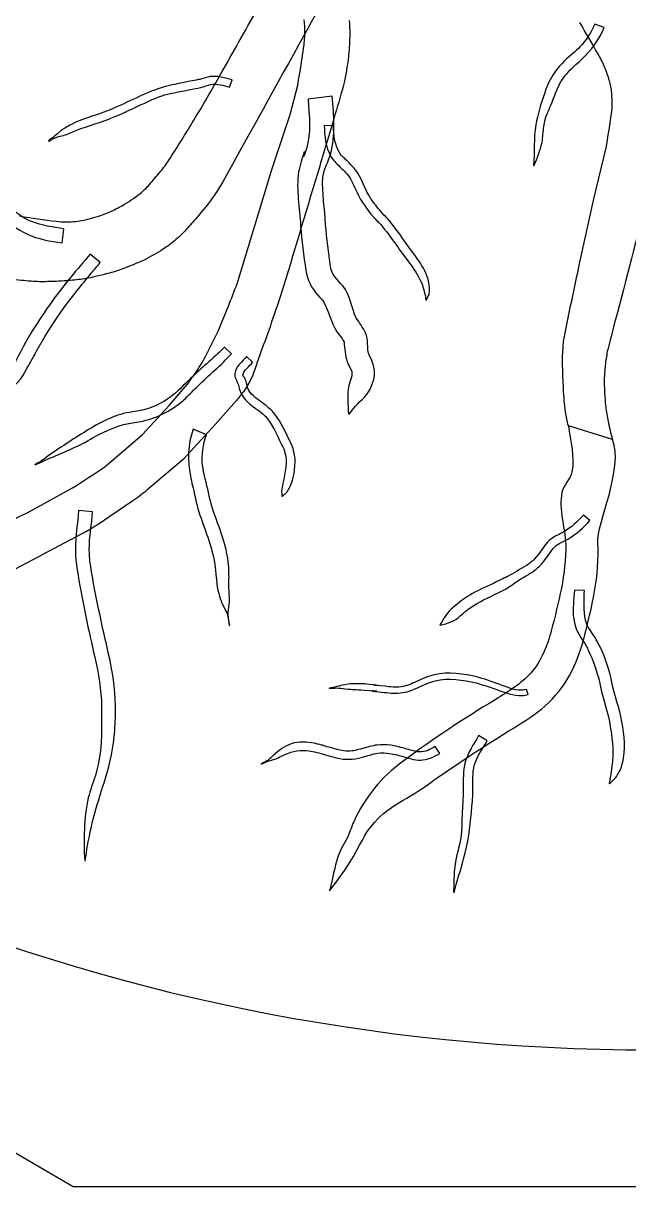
# Model space of a CAD drawing. Extents: x 5.1 to 86.3, y 5.1 to 86.3.
# Drawn here: x 33.89 to 45.26, y 5.13 to 26.99 of the extents above; entities that cross this region are included whole.
import ezdxf

# ---------------------------------------------------------------- set-up
doc = ezdxf.new("R2010")
doc.units = 0
doc.layers.add('View004', color=7, linetype='CONTINUOUS')

msp = doc.modelspace()

# ---------------------------------------------------------------- linework, layer by layer
at = {"layer": 'View004', "color": 1}
for p, q in [((44.802491, 26.906106), (44.626271, 26.967894)), ((44.626271, 26.967894), (44.626275, 26.967878)), ((37.769241, 25.786252), (37.819591, 25.92127)), ((37.819591, 25.92127), (37.819558, 25.921252)), ((38.908799, 25.273269), (39.048331, 25.822487)), ((39.696153, 25.616098), (39.243086, 25.559774)), ((39.243086, 25.559774), (39.24307, 25.559773)), ((38.567393, 24.254987), (38.908799, 25.273269)), ((39.719966, 25.060247), (39.547462, 25.064047)), ((39.547462, 25.064047), (39.547512, 25.064005)), ((34.36852, 24.777312), (34.37194, 24.771992)), ((34.37194, 24.771992), (34.37194, 24.771992)), ((44.605869, 23.686472), (44.837431, 24.648347)), ((43.477549, 24.313687), (43.488045, 24.311559)), ((43.488045, 24.311559), (43.488045, 24.311559)), ((37.909776, 22.092252), (38.567393, 24.254987)), ((34.626736, 22.861185), (34.657106, 23.124861)), ((34.657106, 23.124861), (34.65712, 23.124874)), ((35.152791, 22.648432), (35.152786, 22.648433)), ((35.341075, 22.490913), (35.152791, 22.648432)), ((41.453893, 21.786425), (41.460049, 21.785209)), ((41.460049, 21.785209), (41.460049, 21.785209)), ((37.335323, 20.766705), (37.550557, 21.188267)), ((37.673774, 20.900749), (37.673743, 20.90078)), ((37.806493, 20.779202), (37.673774, 20.900749)), ((38.086033, 20.726542), (38.086039, 20.726558)), ((38.198382, 20.618528), (38.086033, 20.726542)), ((36.634697, 19.807799), (36.971651, 20.202642)), ((36.131494, 19.261549), (36.634697, 19.807799)), ((37.495905, 19.451316), (36.897432, 18.789519)), ((39.999711, 19.650422), (40.016902, 19.645482)), ((40.016902, 19.645482), (40.016902, 19.645482)), ((35.424932, 18.652955), (36.131494, 19.261549)), ((37.084098, 19.360196), (37.084109, 19.360255)), ((37.335004, 19.255922), (37.084098, 19.360196)), ((44.958648, 19.165933), (44.129323, 19.425452)), ((44.958648, 19.165933), (44.129323, 19.425452)), ((34.113883, 18.695762), (34.116847, 18.690138)), ((34.116847, 18.690138), (34.116847, 18.690138)), ((36.897432, 18.789519), (36.217588, 18.213581)), ((34.048917, 17.830611), (34.816338, 18.256627)), ((35.934073, 18.004285), (35.280947, 17.560456)), ((38.750868, 18.105411), (38.756644, 18.102827)), ((38.756644, 18.102827), (38.756644, 18.102827)), ((34.933763, 17.835802), (34.933752, 17.835745)), ((35.192796, 17.811444), (34.933763, 17.835802)), ((44.411256, 17.746128), (44.411291, 17.746137)), ((44.530848, 17.645148), (44.411256, 17.746128)), ((34.992979, 17.392722), (33.214697, 16.454597)), ((44.429953, 16.328971), (44.244671, 16.336951)), ((44.244671, 16.336951), (44.244685, 16.336922)), ((37.760253, 15.676131), (37.770848, 15.677727)), ((37.770848, 15.677727), (37.770848, 15.677727)), ((41.718761, 15.687437), (41.723169, 15.681281)), ((41.723169, 15.681281), (41.723169, 15.681281)), ((39.639492, 14.497335), (39.640095, 14.492015)), ((39.640095, 14.492015), (39.640095, 14.492015)), ((43.343056, 14.471845), (43.343123, 14.471875)), ((43.376306, 14.375116), (43.343056, 14.471845)), ((42.443068, 13.605081), (42.442984, 13.605008)), ((42.605673, 13.506973), (42.443068, 13.605081)), ((41.714331, 13.269971), (41.630792, 13.398978)), ((41.630792, 13.398978), (41.630834, 13.39897)), ((38.358693, 13.071231), (38.361049, 13.066443)), ((38.361049, 13.066443), (38.361049, 13.066443)), ((44.894869, 12.703794), (44.901557, 12.700298)), ((44.901557, 12.700298), (44.901557, 12.700298)), ((35.047587, 11.256238), (35.058303, 11.255836)), ((35.058303, 11.255836), (35.058303, 11.255836)), ((41.975798, 10.664301), (41.983322, 10.663313)), ((41.983322, 10.663313), (41.983322, 10.663313))]:
    msp.add_line(p, q, dxfattribs=at)
at = {"layer": 'View004', "color": 7}
for p, q in [((34.831293, 5.132289), (16.003291, 16.002689)), ((56.571293, 5.132289), (34.831293, 5.132289))]:
    msp.add_line(p, q, dxfattribs=at)
at = {"layer": 'View004', "color": 3}
msp.add_open_spline([(7.701295, 45.701241), (7.701295, 24.714421), (24.714474, 7.701243), (45.701294, 7.701243)], degree=3, dxfattribs=at)
at = {"layer": 'View004', "color": 1}
for points in [[(40.32491, 28.861003), (39.935974, 28.15429), (39.54777, 27.447173), (39.156172, 26.74193)], [(37.60472, 26.032612), (37.834112, 26.432275), (38.057124, 26.83555), (38.283368, 27.236996)], [(39.182618, 26.795613), (39.184062, 26.881285), (39.17517, 26.966805), (39.172038, 27.052395)], [(40.014857, 27.038324), (40.018429, 26.949819), (40.026158, 26.861323), (40.027291, 26.772812)], [(44.68493, 26.415365), (44.571045, 26.611042), (44.457865, 26.807147), (44.342844, 27.002151)], [(44.377218, 26.305846), (44.566415, 26.488993), (44.701332, 26.658953), (44.802491, 26.906106)], [(44.626275, 26.967878), (44.533968, 26.791867), (44.515977, 26.732434), (44.385456, 26.581913)], [(39.156172, 26.74193), (38.651105, 25.829585), (38.145163, 24.917725), (37.639676, 24.005612)], [(39.15699, 26.510819), (39.168808, 26.605417), (39.18223, 26.700085), (39.182618, 26.795613)], [(40.027291, 26.772812), (40.021287, 26.643732), (40.015275, 26.514583), (40.004308, 26.385825)], [(39.048331, 25.822487), (39.087349, 26.051474), (39.125273, 26.280695), (39.15699, 26.510819)], [(44.385456, 26.581913), (44.306651, 26.491031), (44.182805, 26.396962), (44.095959, 26.314242)], [(40.004308, 26.385825), (39.997696, 26.297217), (39.979692, 26.210086), (39.966848, 26.122281)], [(44.095959, 26.314242), (43.948431, 26.173723), (43.96147, 26.177055), (43.837024, 26.013086)], [(44.098952, 26.038016), (44.181184, 26.13538), (44.28628, 26.217819), (44.377218, 26.305846)], [(44.801916, 26.179414), (44.769061, 26.260872), (44.728553, 26.3392), (44.68493, 26.415365)], [(37.097938, 25.164624), (37.271008, 25.451516), (37.439411, 25.741185), (37.60472, 26.032612)], [(39.966848, 26.122281), (39.954969, 26.038558), (39.939191, 25.955546), (39.921103, 25.872956)], [(43.837024, 26.013086), (43.805613, 25.953555), (43.770463, 25.895846), (43.742788, 25.834486)], [(43.996428, 25.895192), (44.030606, 25.942798), (44.061142, 25.993242), (44.098952, 26.038016)], [(44.890685, 25.939325), (44.86451, 26.020565), (44.835638, 26.100962), (44.801916, 26.179414)], [(36.542893, 25.794099), (36.218983, 25.693239), (35.918326, 25.530831), (35.60794, 25.395616)], [(37.140913, 25.91806), (36.941012, 25.880486), (36.741006, 25.840451), (36.542893, 25.794099)], [(37.229018, 25.936939), (37.199887, 25.929643), (37.170285, 25.924353), (37.140913, 25.91806)], [(37.173942, 25.768293), (37.206873, 25.775741), (37.240077, 25.782049), (37.272738, 25.790584)], [(37.402108, 25.983435), (37.358697, 25.977659), (37.272934, 25.947943), (37.229018, 25.936939)], [(37.272738, 25.790584), (37.319143, 25.802713), (37.362884, 25.824959), (37.410092, 25.833387)], [(37.819558, 25.921252), (37.684567, 25.960339), (37.54455, 26.002412), (37.402108, 25.983435)], [(37.410092, 25.833387), (37.531455, 25.85507), (37.653527, 25.816918), (37.769241, 25.786252)], [(39.921103, 25.872956), (39.868755, 25.676331), (39.808912, 25.48181), (39.752906, 25.286212)], [(43.742788, 25.834486), (43.717518, 25.778451), (43.698981, 25.719609), (43.67853, 25.661645)], [(43.799737, 25.444196), (43.863128, 25.595531), (43.91131, 25.75368), (43.996428, 25.895192)], [(44.940016, 25.707863), (44.93386, 25.786931), (44.91106, 25.863086), (44.890685, 25.939325)], [(36.060279, 25.432628), (36.19657, 25.496392), (36.332864, 25.565359), (36.474932, 25.615906)], [(36.474932, 25.615906), (36.508585, 25.627884), (36.543264, 25.636776), (36.577428, 25.647211)], [(36.577428, 25.647211), (36.774771, 25.693738), (36.975309, 25.72776), (37.173942, 25.768293)], [(39.663504, 24.527722), (39.760604, 24.882652), (39.725391, 25.255234), (39.696153, 25.616098)], [(43.67853, 25.661645), (43.611102, 25.470551), (43.556395, 25.274507), (43.51637, 25.076048)], [(44.951728, 25.445456), (44.956668, 25.533178), (44.948764, 25.62066), (44.940016, 25.707863)], [(35.60794, 25.395616), (35.344977, 25.275055), (35.056725, 25.214515), (34.797311, 25.085803)], [(35.669641, 25.255199), (35.927597, 25.369352), (35.814915, 25.31783), (36.060279, 25.432628)], [(39.24307, 25.559773), (39.262557, 25.249693), (39.306477, 24.928022), (39.210337, 24.625372)], [(43.694741, 25.180174), (43.726251, 25.292725), (43.754371, 25.335881), (43.799737, 25.444196)], [(44.927978, 25.19905), (44.938299, 25.280916), (44.952716, 25.362662), (44.951728, 25.445456)], [(34.973002, 25.005458), (35.204617, 25.089809), (35.444397, 25.153197), (35.669641, 25.255199)], [(36.625449, 24.411403), (36.789762, 24.658136), (36.942767, 24.912114), (37.097938, 25.164624)], [(39.752906, 25.286212), (39.656658, 24.956744), (39.559639, 24.627502), (39.460116, 24.299006)], [(43.666393, 25.045215), (43.675847, 25.090199), (43.682338, 25.135908), (43.694741, 25.180174)], [(44.837431, 24.648347), (44.872869, 24.831016), (44.898702, 25.015337), (44.927978, 25.19905)], [(34.685486, 25.023058), (34.497258, 24.899189), (34.66302, 25.015762), (34.481495, 24.864613)], [(34.797311, 25.085803), (34.75903, 25.066811), (34.722762, 25.043965), (34.685486, 25.023058)], [(34.738405, 24.911255), (34.816993, 24.941662), (34.893821, 24.976622), (34.973002, 25.005458)], [(39.547512, 25.064005), (39.547915, 24.864053), (39.570076, 24.661838), (39.672031, 24.485126)], [(39.829913, 24.556171), (39.736779, 24.707797), (39.721049, 24.88696), (39.719966, 25.060247)], [(43.51637, 25.076048), (43.479753, 24.82315), (43.492878, 24.567979), (43.477549, 24.313687)], [(43.653078, 24.901496), (43.65817, 24.949338), (43.661947, 24.997309), (43.666393, 25.045215)], [(34.481495, 24.864613), (34.444909, 24.834175), (34.406171, 24.806412), (34.36852, 24.777312)], [(34.37194, 24.771992), (34.413793, 24.793333), (34.45383, 24.818672), (34.497492, 24.836)], [(34.497492, 24.836), (34.575692, 24.86703), (34.662763, 24.872024), (34.738405, 24.911255)], [(39.210337, 24.625372), (39.07496, 24.199206), (39.264327, 24.885159), (39.11141, 24.390172)], [(43.488045, 24.311559), (43.539132, 24.454935), (43.604912, 24.597167), (43.634777, 24.747137)], [(43.634777, 24.747137), (43.644893, 24.797951), (43.647629, 24.849971), (43.653078, 24.901496)], [(39.518526, 24.094619), (39.54467, 24.252643), (39.621437, 24.373962), (39.663504, 24.527722)], [(39.672031, 24.485126), (39.737535, 24.371596), (39.787686, 24.343881), (39.877745, 24.253511)], [(39.997361, 24.380403), (39.938712, 24.438505), (39.873978, 24.484434), (39.829913, 24.556171)], [(36.467194, 24.194686), (36.523259, 24.264469), (36.578434, 24.335087), (36.625449, 24.411403)], [(39.460116, 24.299006), (39.233864, 23.547847), (39.009689, 22.79606), (38.781195, 22.045578)], [(39.11141, 24.390172), (39.091301, 24.325101), (39.079422, 24.257771), (39.063424, 24.191571)], [(40.096385, 24.27661), (40.063378, 24.311205), (40.031329, 24.34675), (39.997361, 24.380403)], [(40.347463, 23.82127), (40.270209, 23.976726), (40.212685, 24.143149), (40.096385, 24.27661)], [(36.265324, 23.955927), (36.33586, 24.032684), (36.401139, 24.114097), (36.467194, 24.194686)], [(39.063424, 24.191571), (39.013819, 23.85549), (39.087827, 23.518808), (39.101044, 23.182094)], [(39.571095, 23.204132), (39.555166, 23.501095), (39.502954, 23.798258), (39.518526, 24.094619)], [(39.877745, 24.253511), (39.909209, 24.22194), (39.938865, 24.188614), (39.969429, 24.156166)], [(39.969429, 24.156166), (40.07057, 24.03705), (40.118991, 23.888301), (40.188314, 23.751556)], [(36.088317, 23.78803), (36.151291, 23.83949), (36.209608, 23.896764), (36.265324, 23.955927)], [(37.639676, 24.005612), (37.589661, 23.919234), (37.534836, 23.835897), (37.47992, 23.752597)], [(40.49131, 23.594819), (40.420341, 23.695266), (40.400451, 23.714644), (40.347463, 23.82127)], [(35.75005, 23.558813), (35.867008, 23.62874), (35.983412, 23.700592), (36.088317, 23.78803)], [(37.47992, 23.752597), (37.385672, 23.602777), (37.263918, 23.47338), (37.152243, 23.336814)], [(40.188314, 23.751556), (40.24707, 23.635653), (40.274415, 23.60518), (40.350655, 23.495994)], [(44.310943, 22.326877), (44.408818, 22.780169), (44.507631, 23.233259), (44.605869, 23.686472)], [(34.049025, 23.262145), (33.887618, 23.329573), (33.750962, 23.436137), (33.613521, 23.541511)], [(35.176216, 23.323104), (35.294306, 23.350457), (35.408, 23.393442), (35.518767, 23.442189)], [(35.518767, 23.442189), (35.598798, 23.474847), (35.673807, 23.518362), (35.75005, 23.558813)], [(40.350655, 23.495994), (40.382917, 23.454703), (40.413225, 23.41181), (40.447444, 23.372124)], [(40.447444, 23.372124), (40.730994, 23.043268), (40.39771, 23.453679), (40.646517, 23.15462)], [(40.583063, 23.478759), (40.550778, 23.516037), (40.52189, 23.556132), (40.49131, 23.594819)], [(40.775883, 23.268762), (40.545653, 23.54489), (40.816809, 23.208882), (40.583063, 23.478759)], [(45.578637, 23.589392), (45.37789, 22.812534), (45.176067, 22.035955), (44.973566, 21.259553)], [(33.470922, 23.356031), (33.626799, 23.235886), (33.784219, 23.111914), (33.96362, 23.027509)], [(33.825981, 23.36532), (34.054032, 23.325412), (34.283323, 23.292428), (34.513209, 23.265202)], [(34.65712, 23.124874), (34.451977, 23.15627), (34.242327, 23.181395), (34.049025, 23.262145)], [(34.513209, 23.265202), (34.634716, 23.254478), (34.757717, 23.245989), (34.878937, 23.264447)], [(34.878937, 23.264447), (34.979708, 23.274457), (35.078642, 23.296542), (35.176216, 23.323104)], [(37.152243, 23.336814), (37.087111, 23.260555), (37.02242, 23.183802), (36.955632, 23.109024)], [(39.101044, 23.182094), (39.124133, 22.901124), (39.159503, 22.620297), (39.201133, 22.341507)], [(39.666314, 22.412499), (39.625198, 22.674735), (39.592526, 22.939492), (39.571095, 23.204132)], [(41.039329, 22.911622), (40.955537, 23.033478), (40.870704, 23.155039), (40.775883, 23.268762)], [(33.96362, 23.027509), (34.172525, 22.929221), (34.399787, 22.890758), (34.626736, 22.861185)], [(36.955632, 23.109024), (36.884298, 23.034826), (36.812758, 22.960468), (36.731925, 22.896411)], [(40.646517, 23.15462), (40.737014, 23.045844), (40.819099, 22.930133), (40.900982, 22.81489)], [(36.731925, 22.896411), (36.652315, 22.827305), (36.563552, 22.76994), (36.47526, 22.712795)], [(40.900982, 22.81489), (41.060676, 22.590937), (41.248582, 22.380578), (41.36289, 22.127579)], [(41.492265, 22.188084), (41.405656, 22.463586), (41.198805, 22.678325), (41.039329, 22.911622)], [(35.152786, 22.648433), (34.906654, 22.36361), (34.662446, 22.076986), (34.442363, 21.771235)], [(36.117089, 22.51675), (36.012274, 22.471188), (35.906065, 22.428771), (35.800285, 22.385508)], [(36.47526, 22.712795), (36.357087, 22.645284), (36.242883, 22.569801), (36.117089, 22.51675)], [(35.511841, 22.292024), (35.356258, 22.252397), (35.200891, 22.210572), (35.042447, 22.183912)], [(35.172682, 22.288951), (35.228922, 22.356181), (35.284943, 22.423592), (35.341075, 22.490913)], [(35.800285, 22.385508), (35.705936, 22.349005), (35.610286, 22.31571), (35.511841, 22.292024)], [(39.201133, 22.341507), (39.229534, 22.168244), (39.306575, 22.009296), (39.423189, 21.878342)], [(39.895439, 22.051888), (39.80182, 22.165066), (39.684384, 22.257769), (39.666314, 22.412499)], [(44.152936, 21.584276), (44.203932, 21.832158), (44.258514, 22.079294), (44.310943, 22.326877)], [(34.091417, 22.137347), (33.964218, 22.145411), (33.836579, 22.152099), (33.71092, 22.174579)], [(34.383895, 22.132711), (34.286383, 22.129823), (34.18868, 22.128607), (34.091417, 22.137347)], [(34.74503, 22.151019), (34.62494, 22.140433), (34.504332, 22.137172), (34.383895, 22.132711)], [(34.645242, 21.620351), (34.810672, 21.852093), (34.990123, 22.070747), (35.172682, 22.288951)], [(35.042447, 22.183912), (34.943508, 22.171045), (34.844685, 22.157084), (34.74503, 22.151019)], [(37.747657, 21.67432), (37.802544, 21.8133), (37.855484, 21.953038), (37.909776, 22.092252)], [(41.36289, 22.127579), (41.381609, 22.086128), (41.395046, 22.042481), (41.41112, 21.999934)], [(41.524687, 22.032282), (41.513887, 22.084213), (41.508179, 22.137479), (41.492265, 22.188084)], [(38.781195, 22.045578), (38.748918, 21.939997), (38.718571, 21.833793), (38.681045, 21.729908)], [(39.423189, 21.878342), (39.561345, 21.723199), (39.448428, 21.873098), (39.52927, 21.761956)], [(40.144736, 21.447337), (40.052431, 21.645439), (40.03715, 21.876604), (39.895439, 22.051888)], [(41.41112, 21.999934), (41.448808, 21.853382), (41.435235, 21.924686), (41.453893, 21.786425)], [(41.460049, 21.785209), (41.53595, 21.933231), (41.511577, 21.851664), (41.524687, 22.032282)], [(34.442363, 21.771235), (34.276545, 21.540874), (34.243927, 21.483694), (34.089859, 21.245024)], [(37.550557, 21.188267), (37.616981, 21.349995), (37.685429, 21.510907), (37.747657, 21.67432)], [(38.681045, 21.729908), (38.552562, 21.351384), (38.416819, 20.975396), (38.282354, 20.598972)], [(39.52927, 21.761956), (39.615624, 21.601708), (39.666255, 21.424909), (39.743943, 21.259617)], [(34.305422, 21.106961), (34.45836, 21.347686), (34.479635, 21.388359), (34.645242, 21.620351)], [(40.31881, 21.171089), (40.273256, 21.271317), (40.210154, 21.359148), (40.144736, 21.447337)], [(44.052289, 21.068208), (44.084095, 21.240571), (44.117611, 21.4126), (44.152936, 21.584276)], [(34.089859, 21.245024), (33.943613, 21.027315), (33.840199, 20.784668), (33.702313, 20.562186)], [(39.743943, 21.259617), (39.784572, 21.16036), (39.879144, 21.092629), (39.919014, 20.993839)], [(44.973566, 21.259553), (44.935825, 21.112655), (44.895609, 20.966377), (44.861137, 20.81866)], [(34.036029, 20.632905), (34.211561, 20.951932), (34.110372, 20.773902), (34.305422, 21.106961)], [(39.919014, 20.993839), (39.92365, 20.877402), (39.941237, 20.747939), (39.977055, 20.628402)], [(40.386617, 20.754643), (40.341921, 20.891392), (40.383121, 21.038567), (40.31881, 21.171089)], [(44.024777, 20.814002), (44.031237, 20.898966), (44.03335, 20.984812), (44.052289, 21.068208)], [(37.149776, 20.444595), (37.213882, 20.550639), (37.280662, 20.655321), (37.335323, 20.766705)], [(37.176706, 20.175737), (37.385052, 20.378507), (37.610527, 20.563669), (37.806493, 20.779202)], [(37.673743, 20.90078), (37.618925, 20.848158), (37.565092, 20.794481), (37.509285, 20.742905)], [(44.022573, 20.546239), (44.018241, 20.635521), (44.020521, 20.724767), (44.024777, 20.814002)], [(44.861137, 20.81866), (44.84444, 20.732589), (44.831543, 20.645928), (44.821063, 20.558894)], [(33.678217, 20.139318), (33.846723, 20.261681), (33.938893, 20.456364), (34.036029, 20.632905)], [(37.509285, 20.742905), (37.401877, 20.643645), (37.289865, 20.549453), (37.18207, 20.450612)], [(38.086039, 20.726558), (38.012623, 20.633604), (37.886303, 20.537535), (37.86868, 20.409117)], [(38.01616, 20.35873), (38.017376, 20.460634), (38.153035, 20.546514), (38.198382, 20.618528)], [(38.282354, 20.598972), (38.253086, 20.513853), (38.223074, 20.428993), (38.190323, 20.345144)], [(39.977055, 20.628402), (40.100729, 20.377991), (40.083404, 20.429822), (40.005107, 20.180441)], [(40.348442, 20.010502), (40.519158, 20.289589), (40.54519, 20.464532), (40.386617, 20.754643)], [(44.038336, 20.118551), (44.031724, 20.261066), (44.024884, 20.403574), (44.022573, 20.546239)], [(44.821063, 20.558894), (44.812338, 20.471008), (44.806129, 20.382952), (44.803248, 20.294675)], [(37.18207, 20.450612), (37.050932, 20.330371), (36.925834, 20.204014), (36.798581, 20.079732)], [(36.971651, 20.202642), (37.032413, 20.282269), (37.091798, 20.362916), (37.149776, 20.444595)], [(37.86868, 20.409117), (37.857721, 20.329344), (37.902409, 20.276997), (37.930141, 20.208745)], [(38.029391, 20.354854), (38.025895, 20.357818), (38.016122, 20.354018), (38.01616, 20.35873)], [(38.045883, 20.333453), (38.041551, 20.341357), (38.036254, 20.349018), (38.029391, 20.354854)], [(38.074421, 20.272402), (38.064906, 20.292755), (38.056645, 20.313738), (38.045883, 20.333453)], [(38.190323, 20.345144), (38.154565, 20.26711), (38.111003, 20.193164), (38.067119, 20.119519)], [(36.938026, 19.937504), (37.018143, 20.016351), (37.096149, 20.097337), (37.176706, 20.175737)], [(38.067119, 20.119519), (38.015789, 20.041841), (37.956255, 19.970027), (37.896731, 19.898593)], [(37.930141, 20.208745), (37.964752, 20.05215), (37.991261, 19.984308), (38.108127, 19.870449)], [(38.216659, 19.984855), (38.109229, 20.083042), (38.112617, 20.134239), (38.074421, 20.272402)], [(40.005107, 20.180441), (39.969212, 20.005491), (39.995257, 19.827218), (39.999711, 19.650422)], [(44.079079, 19.685152), (44.056522, 19.828605), (44.045837, 19.973627), (44.038336, 20.118551)], [(44.803248, 20.294675), (44.803237, 20.192772), (44.807124, 20.090948), (44.813219, 19.989241)], [(36.140622, 19.513949), (36.440373, 19.581384), (36.711741, 19.731208), (36.938026, 19.937504)], [(36.798581, 20.079732), (36.634774, 19.93029), (36.444121, 19.815983), (36.233368, 19.745981)], [(37.896731, 19.898593), (37.766035, 19.746925), (37.629543, 19.600376), (37.495905, 19.451316)], [(38.487506, 19.775933), (38.400214, 19.849128), (38.299069, 19.905531), (38.216659, 19.984855)], [(40.016902, 19.645482), (40.122362, 19.797551), (40.218948, 19.881505), (40.348442, 20.010502)], [(44.813219, 19.989241), (44.819603, 19.896673), (44.825911, 19.804011), (44.840199, 19.71225)], [(35.950789, 19.684732), (35.631234, 19.642963), (35.392763, 19.515215), (35.121244, 19.352529)], [(36.233368, 19.745981), (36.1258, 19.710253), (36.060814, 19.703375), (35.950789, 19.684732)], [(38.108127, 19.870449), (38.193746, 19.785837), (38.301908, 19.728569), (38.392018, 19.649655)], [(38.566597, 19.703186), (38.540232, 19.727437), (38.514955, 19.752912), (38.487506, 19.775933)], [(38.88392, 19.170958), (38.794285, 19.358073), (38.709645, 19.548685), (38.566597, 19.703186)], [(44.129323, 19.425452), (44.10875, 19.51121), (44.093413, 19.598167), (44.079079, 19.685152)], [(44.840199, 19.71225), (44.865492, 19.527376), (44.909724, 19.34579), (44.958648, 19.165933)], [(35.206128, 19.202264), (35.460437, 19.336996), (35.693847, 19.452204), (35.983988, 19.487722)], [(35.983988, 19.487722), (36.0362, 19.496469), (36.088973, 19.502344), (36.140622, 19.513949)], [(38.392018, 19.649655), (38.414514, 19.629948), (38.43457, 19.607635), (38.455843, 19.586621)], [(38.455843, 19.586621), (38.577452, 19.440968), (38.650618, 19.267194), (38.73165, 19.09803)], [(35.121244, 19.352529), (34.869043, 19.200618), (34.623792, 19.038839), (34.381284, 18.872074)], [(37.084109, 19.360255), (36.982827, 19.07351), (36.974738, 18.778362), (37.032034, 18.482176)], [(37.261018, 18.686062), (37.239221, 18.881523), (37.267098, 19.071528), (37.335004, 19.255922)], [(44.129323, 19.425452), (44.168227, 19.139146), (44.251752, 18.845191), (44.197753, 18.561344)], [(34.408939, 18.821603), (34.680351, 18.936395), (34.953482, 19.048902), (35.206128, 19.202264)], [(38.73165, 19.09803), (38.791386, 19.004477), (38.816602, 18.90606), (38.829644, 18.796358)], [(38.997106, 18.817868), (38.979976, 18.943809), (38.95159, 19.062309), (38.88392, 19.170958)], [(44.682352, 17.23287), (44.657188, 17.564815), (45.177034, 18.632008), (44.958648, 19.165933)], [(34.381284, 18.872074), (34.20831, 18.744006), (34.297526, 18.802648), (34.113883, 18.695762)], [(34.116847, 18.690138), (34.309597, 18.780518), (34.212243, 18.736673), (34.408939, 18.821603)], [(38.829644, 18.796358), (38.842572, 18.592123), (38.767879, 18.398577), (38.742326, 18.198298)], [(38.889123, 18.24804), (38.980866, 18.420624), (39.003328, 18.625936), (38.997106, 18.817868)], [(34.816338, 18.256627), (35.021954, 18.384473), (35.222957, 18.519488), (35.424932, 18.652955)], [(37.373914, 18.171048), (37.334265, 18.340307), (37.280348, 18.512754), (37.261018, 18.686062)], [(37.032034, 18.482176), (37.05605, 18.358011), (37.089748, 18.235909), (37.117223, 18.112462)], [(44.197753, 18.561344), (44.170872, 18.420027), (44.035408, 18.314933), (44.008103, 18.173698)], [(36.217588, 18.213581), (36.124851, 18.141465), (36.033005, 18.067897), (35.934073, 18.004285)], [(37.667632, 17.233788), (37.57808, 17.548739), (37.431054, 17.846402), (37.373914, 18.171048)], [(38.742326, 18.198298), (38.745214, 18.167335), (38.748026, 18.136373), (38.750868, 18.105411)], [(38.756644, 18.102827), (38.782325, 18.123081), (38.807998, 18.143335), (38.833673, 18.163589)], [(38.833673, 18.163589), (38.852157, 18.19174), (38.873315, 18.218302), (38.889123, 18.24804)], [(44.008103, 18.173698), (43.946178, 17.853398), (44.066448, 17.523636), (44.079535, 17.197616)], [(37.117223, 18.112462), (37.174177, 17.7799), (37.322072, 17.474107), (37.416121, 17.152428)], [(32.313683, 16.991939), (32.892527, 17.270601), (33.470871, 17.550296), (34.048917, 17.830611)], [(34.933752, 17.835745), (34.918932, 17.593126), (34.870854, 17.351924), (34.873872, 17.108192)], [(35.133843, 17.097619), (35.131335, 17.336594), (35.18395, 17.573098), (35.192796, 17.811444)], [(44.411291, 17.746137), (44.304003, 17.62409), (44.184694, 17.515128), (44.044457, 17.432316)], [(35.280947, 17.560456), (35.186089, 17.502643), (35.092821, 17.441794), (34.992979, 17.392722)], [(44.131215, 17.301161), (44.28314, 17.393136), (44.413802, 17.512101), (44.530848, 17.645148)], [(43.778029, 17.277393), (43.669215, 17.175612), (43.603429, 17.0397), (43.501665, 16.932002)], [(43.860844, 17.336354), (43.832017, 17.318539), (43.805637, 17.297046), (43.778029, 17.277393)], [(44.044457, 17.432316), (44.030199, 17.423888), (43.880019, 17.348199), (43.860844, 17.336354)], [(43.93414, 17.197221), (43.996862, 17.236992), (44.067683, 17.262695), (44.131215, 17.301161)], [(34.873872, 17.108192), (34.876608, 16.886451), (34.890926, 16.84208), (34.923218, 16.613716)], [(35.181731, 16.651366), (35.152433, 16.846908), (35.135834, 16.907169), (35.133843, 17.097619)], [(37.416121, 17.152428), (37.431906, 17.098453), (37.443975, 17.043459), (37.457898, 16.988975)], [(37.712275, 17.052737), (37.697394, 17.113088), (37.684633, 17.174), (37.667632, 17.233788)], [(37.757799, 16.585566), (37.758635, 16.742616), (37.74364, 16.898741), (37.712275, 17.052737)], [(43.626794, 16.82843), (43.718319, 16.928282), (43.781022, 17.050014), (43.873081, 17.149341)], [(44.079535, 17.197616), (44.088541, 16.642682), (43.945304, 16.104983), (43.809026, 15.571933)], [(43.873081, 17.149341), (43.893434, 17.165309), (43.912297, 17.183374), (43.93414, 17.197221)], [(44.420316, 15.417271), (44.569367, 16.012162), (44.721376, 16.613884), (44.682352, 17.23287)], [(37.457898, 16.988975), (37.522582, 16.754786), (37.502328, 16.506937), (37.563797, 16.272398)], [(43.501665, 16.932002), (43.435233, 16.861694), (43.423019, 16.858092), (43.346756, 16.802864)], [(43.443826, 16.671686), (43.529205, 16.736043), (43.553248, 16.74819), (43.626794, 16.82843)], [(34.923218, 16.613716), (35.006723, 16.096897), (35.123451, 15.586495), (35.237425, 15.075812)], [(35.497502, 15.133911), (35.384958, 15.638166), (35.267008, 16.141534), (35.181731, 16.651366)], [(43.346756, 16.802864), (43.225346, 16.736083), (43.110585, 16.656268), (42.98698, 16.593438)], [(43.174178, 16.509127), (43.285383, 16.583432), (43.23158, 16.543836), (43.349563, 16.61328)], [(43.349563, 16.61328), (43.381414, 16.632021), (43.412407, 16.652215), (43.443826, 16.671686)], [(37.753315, 16.445754), (37.752479, 16.492373), (37.757571, 16.538939), (37.757799, 16.585566)], [(37.762564, 16.297665), (37.76074, 16.347087), (37.754135, 16.396302), (37.753315, 16.445754)], [(42.721451, 16.464984), (42.572131, 16.395079), (42.419485, 16.330896), (42.278233, 16.245039)], [(42.98698, 16.593438), (42.89933, 16.548886), (42.809365, 16.509011), (42.721451, 16.464984)], [(42.961265, 16.363048), (43.013211, 16.393843), (43.119534, 16.472612), (43.174178, 16.509127)], [(37.563797, 16.272398), (37.579985, 16.210648), (37.60394, 16.151208), (37.624012, 16.090612)], [(37.765604, 16.115148), (37.764616, 16.175986), (37.764768, 16.236859), (37.762564, 16.297665)], [(42.278233, 16.245039), (42.166204, 16.176943), (42.065528, 16.095658), (41.966442, 16.010468)], [(42.27758, 15.998241), (42.443323, 16.117008), (42.630282, 16.19827), (42.813555, 16.28546)], [(42.813555, 16.28546), (42.862796, 16.311323), (42.913423, 16.334685), (42.961265, 16.363048)], [(44.244685, 16.336922), (44.235056, 16.164467), (44.203759, 15.987592), (44.229083, 15.814695)], [(44.453171, 15.77648), (44.411766, 15.958531), (44.4273, 16.14343), (44.429953, 16.328971)], [(37.624012, 16.090612), (37.755253, 15.830307), (37.70914, 15.968236), (37.760253, 15.676131)], [(37.770848, 15.677727), (37.730347, 15.971735), (37.731381, 15.825921), (37.765604, 16.115148)], [(41.966442, 16.010468), (41.853059, 15.92778), (41.790966, 15.803711), (41.718761, 15.687437)], [(42.101115, 15.854307), (42.173345, 15.916855), (42.199121, 15.94202), (42.27758, 15.998241)], [(41.723169, 15.681281), (41.862431, 15.717146), (41.998269, 15.744574), (42.101115, 15.854307)], [(44.229083, 15.814695), (44.233111, 15.786986), (44.240141, 15.759793), (44.245673, 15.732339)], [(44.594751, 15.501409), (44.537196, 15.589186), (44.472619, 15.669852), (44.453171, 15.77648)], [(43.809026, 15.571933), (43.727366, 15.28769), (43.626559, 15.010619), (43.428293, 14.785339)], [(44.245673, 15.732339), (44.271377, 15.564827), (44.380779, 15.434955), (44.461613, 15.292041)], [(43.692775, 14.162563), (44.077813, 14.5041), (44.284249, 14.928094), (44.420316, 15.417271)], [(44.70957, 15.305125), (44.655108, 15.4044), (44.654728, 15.40994), (44.594751, 15.501409)], [(44.927297, 14.702259), (44.873139, 14.909401), (44.806009, 15.113312), (44.70957, 15.305125)], [(35.627756, 14.167234), (35.620232, 14.492811), (35.57106, 14.817127), (35.497502, 15.133911)], [(44.461613, 15.292041), (44.478888, 15.261489), (44.493883, 15.229691), (44.51001, 15.198517)], [(44.51001, 15.198517), (44.595593, 15.021182), (44.655956, 14.834305), (44.705537, 14.644295)], [(35.237425, 15.075812), (35.308698, 14.772802), (35.358669, 14.465082), (35.365835, 14.153445)], [(41.609577, 14.74697), (41.480307, 14.715916), (41.39777, 14.67306), (41.277849, 14.619907)], [(42.43136, 14.701788), (42.162406, 14.767315), (41.883431, 14.812755), (41.609577, 14.74697)], [(41.627974, 14.634099), (41.884714, 14.698061), (42.146496, 14.652879), (42.399256, 14.593637)], [(42.824726, 14.571976), (42.595766, 14.656449), (42.671623, 14.629546), (42.43136, 14.701788)], [(43.428293, 14.785339), (43.244189, 14.576149), (42.999026, 14.434027), (42.768285, 14.284369)], [(44.705537, 14.644295), (44.750408, 14.394661), (44.834444, 14.154895), (44.893288, 13.908751)], [(45.116872, 13.962484), (45.057159, 14.210104), (44.972557, 14.451094), (44.927297, 14.702259)], [(39.780684, 14.525136), (39.733785, 14.515081), (39.686555, 14.506599), (39.639492, 14.497335)], [(39.640095, 14.492015), (39.687511, 14.494675), (39.734872, 14.501044), (39.782356, 14.500018)], [(39.937057, 14.561145), (39.884282, 14.552435), (39.832984, 14.536353), (39.780684, 14.525136)], [(39.782356, 14.500018), (39.834476, 14.498802), (39.886149, 14.490107), (39.938086, 14.485623)], [(40.304026, 14.575364), (40.133889, 14.579392), (40.102227, 14.588375), (39.937057, 14.561145)], [(39.938086, 14.485623), (40.109444, 14.470826), (40.116469, 14.471366), (40.292777, 14.459981)], [(40.292777, 14.459981), (40.91664, 14.400488), (40.055598, 14.484537), (40.672103, 14.418067)], [(40.68269, 14.532455), (40.173571, 14.590184), (40.834745, 14.523167), (40.304026, 14.575364)], [(40.991661, 14.522841), (40.885227, 14.507496), (40.788667, 14.520409), (40.68269, 14.532455)], [(41.277849, 14.619907), (41.168047, 14.573251), (41.110181, 14.539919), (40.991661, 14.522841)], [(41.020033, 14.412063), (41.146486, 14.431747), (41.208663, 14.46616), (41.324661, 14.515014)], [(41.324661, 14.515014), (41.432944, 14.563859), (41.511615, 14.605111), (41.627974, 14.634099)], [(42.399256, 14.593637), (42.645155, 14.521893), (42.550167, 14.55322), (42.787344, 14.469989)], [(42.787344, 14.469989), (42.941543, 14.415877), (43.09428, 14.349783), (43.261475, 14.355736)], [(43.245485, 14.457838), (43.097556, 14.456394), (42.960063, 14.522043), (42.824726, 14.571976)], [(43.343123, 14.471875), (43.310579, 14.467163), (43.278363, 14.458142), (43.245485, 14.457838)], [(40.672103, 14.418067), (40.800151, 14.404273), (40.892047, 14.392166), (41.020033, 14.412063)], [(42.768285, 14.284369), (42.167241, 13.928683), (41.587369, 13.538659), (41.025938, 13.123559)], [(43.261475, 14.355736), (43.300265, 14.35718), (43.338027, 14.368663), (43.376306, 14.375116)], [(35.365835, 14.153445), (35.366036, 14.14241), (35.363099, 13.719445), (35.363023, 13.706348)], [(35.611507, 13.697702), (35.623857, 13.895861), (35.632384, 13.966345), (35.627756, 14.167234)], [(43.112149, 13.754082), (43.311471, 13.883291), (43.514058, 14.00404), (43.692775, 14.162563)], [(44.893288, 13.908751), (44.935111, 13.673773), (44.976217, 13.433187), (44.963702, 13.193383)], [(45.166698, 13.183606), (45.20944, 13.442579), (45.166296, 13.708121), (45.116872, 13.962484)], [(35.363023, 13.706348), (35.364239, 13.419698), (35.328458, 13.132181), (35.247961, 12.856592)], [(35.440866, 12.806463), (35.528695, 13.096606), (35.587803, 13.395373), (35.611507, 13.697702)], [(41.396518, 12.617094), (41.952595, 13.019473), (42.526198, 13.396695), (43.112149, 13.754082)], [(42.442984, 13.605008), (42.352464, 13.444767), (42.242399, 13.290182), (42.193343, 13.109987)], [(38.927866, 13.452684), (38.798708, 13.410185), (38.695927, 13.321072), (38.59124, 13.2386)], [(38.860102, 13.27235), (39.010472, 13.330178), (39.16598, 13.342543), (39.32394, 13.308936)], [(39.362, 13.460542), (39.217404, 13.487758), (39.070163, 13.4995), (38.927866, 13.452684)], [(39.698013, 13.369343), (39.349049, 13.466054), (39.711587, 13.372763), (39.362, 13.460542)], [(39.990277, 13.314182), (39.882127, 13.314786), (39.801943, 13.340539), (39.698013, 13.369343)], [(40.262351, 13.362731), (40.16008, 13.336823), (40.09658, 13.313589), (39.990277, 13.314182)], [(40.536667, 13.428197), (40.443356, 13.416189), (40.352575, 13.387636), (40.262351, 13.362731)], [(41.046709, 13.367223), (40.880749, 13.413507), (40.709806, 13.450461), (40.536667, 13.428197)], [(41.161899, 13.334892), (41.123458, 13.345532), (41.085106, 13.356446), (41.046709, 13.367223)], [(41.333361, 13.298959), (41.275624, 13.300175), (41.216518, 13.319791), (41.161899, 13.334892)], [(41.630834, 13.39897), (41.538816, 13.346371), (41.44237, 13.296689), (41.333361, 13.298959)], [(42.363856, 13.044823), (42.409425, 13.214465), (42.520037, 13.357156), (42.605673, 13.506973)], [(38.59124, 13.2386), (38.45001, 13.105636), (38.52772, 13.161155), (38.358693, 13.071231)], [(38.361049, 13.066443), (38.536115, 13.148529), (38.44478, 13.114338), (38.635459, 13.16792)], [(38.635459, 13.16792), (38.678802, 13.188728), (38.810488, 13.253271), (38.860102, 13.27235)], [(39.32394, 13.308936), (39.378052, 13.295385), (39.432457, 13.28299), (39.486265, 13.268299)], [(39.486265, 13.268299), (39.584851, 13.24138), (39.735036, 13.190317), (39.836094, 13.173265)], [(39.836094, 13.173265), (39.996008, 13.146285), (40.151047, 13.162906), (40.304797, 13.211774)], [(41.025938, 13.123559), (40.621849, 12.830971), (40.304694, 12.443507), (40.099604, 11.988242)], [(40.304797, 13.211774), (40.388607, 13.235851), (40.460912, 13.259836), (40.54708, 13.272771)], [(40.54708, 13.272771), (40.702956, 13.296172), (40.855667, 13.259965), (41.005186, 13.218158)], [(41.005186, 13.218158), (41.116721, 13.187385), (41.23341, 13.143336), (41.350989, 13.145768)], [(41.350989, 13.145768), (41.483461, 13.148504), (41.602251, 13.204675), (41.714331, 13.269971)], [(44.963702, 13.193383), (44.960966, 13.140775), (44.952941, 13.088572), (44.947575, 13.036168)], [(45.124411, 13.0054), (45.138509, 13.064801), (45.156757, 13.123369), (45.166698, 13.183606)], [(42.193343, 13.109987), (42.14848, 12.945186), (42.158185, 12.767293), (42.157501, 12.598623)], [(42.338586, 12.598032), (42.338988, 12.734179), (42.328189, 12.91204), (42.363856, 13.044823)], [(44.947575, 13.036168), (44.916917, 12.818801), (44.934321, 12.929616), (44.894869, 12.703794)], [(44.901557, 12.700298), (45.078908, 12.884335), (45.004912, 12.782426), (45.124411, 13.0054)], [(35.247961, 12.856592), (35.227471, 12.786429), (35.200909, 12.718189), (35.177387, 12.648988)], [(35.306074, 12.381897), (35.389743, 12.659629), (35.345001, 12.518049), (35.440866, 12.806463)], [(35.177387, 12.648988), (35.156913, 12.578711), (35.136431, 12.508433), (35.115957, 12.438156)], [(40.378379, 11.833306), (40.675574, 12.245354), (40.964096, 12.332582), (41.396518, 12.617094)], [(42.157501, 12.598623), (42.155221, 12.539327), (42.153397, 12.480012), (42.150661, 12.420736)], [(42.262148, 11.735565), (42.292738, 12.02254), (42.332159, 12.309107), (42.338586, 12.598032)], [(35.115957, 12.438156), (35.029053, 12.050216), (35.02673, 11.651203), (35.047587, 11.256238)], [(35.058303, 11.255836), (35.111837, 11.636726), (35.187614, 12.015523), (35.306074, 12.381897)], [(42.150661, 12.420736), (42.143441, 12.26636), (42.139664, 12.246431), (42.133668, 12.096668)], [(42.133668, 12.096668), (42.129032, 11.980335), (42.128728, 11.864841), (42.119555, 11.748744)], [(39.977961, 11.144018), (40.123716, 11.366193), (40.31273, 11.765089), (40.378379, 11.833306)], [(40.099604, 11.988242), (40.057507, 11.894803), (40.025952, 11.796966), (39.989124, 11.701326)], [(39.989124, 11.701326), (39.89104, 11.524765), (39.812453, 11.403507), (39.769581, 11.220258)], [(42.119555, 11.748744), (42.100053, 11.575704), (42.03812, 11.412076), (42.010796, 11.240375)], [(42.037723, 10.855307), (42.122182, 11.145762), (42.214075, 11.436512), (42.262148, 11.735565)], [(39.769581, 11.220258), (39.752352, 11.146637), (39.645651, 10.692954), (39.645651, 10.692954)], [(42.010796, 11.240375), (41.986583, 11.088251), (41.986484, 11.021408), (41.977014, 10.86571)], [(39.645651, 10.692954), (39.645651, 10.692954), (39.87552, 10.987869), (39.977961, 11.144018)], [(41.977014, 10.86571), (41.976612, 10.798572), (41.976178, 10.731437), (41.975798, 10.664301)], [(41.983322, 10.663313), (42.001463, 10.727313), (42.019589, 10.79131), (42.037723, 10.855307)]]:
    msp.add_open_spline(points, degree=3, dxfattribs=at)

doc.saveas('drawing.dxf')
